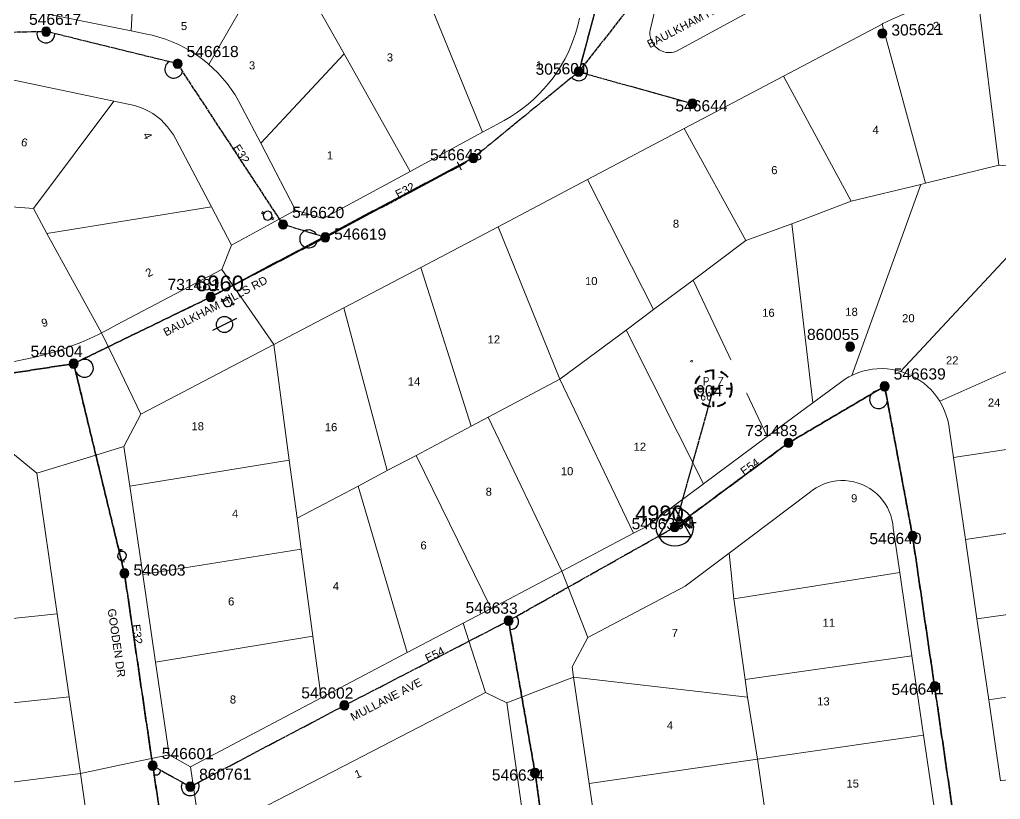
# Model space of a CAD drawing. Header units: metres. Extents: x 311460 to 313373, y 6261260 to 6263889.
# Drawn here: x 312324.6 to 312543.7, y 6262217.7 to 6262392.1 of the extents above; entities that cross this region are included whole.
import ezdxf
from ezdxf.enums import TextEntityAlignment as Align

# ---------------------------------------------------------------- set-up
doc = ezdxf.new("R2010")
doc.units = ezdxf.units.M
doc.linetypes.add('Cable Exist OH', pattern=[1, 1, 0])
doc.linetypes.add('Dash', pattern=[5, 3, -2])
doc.layers.get('0').update_dxf_attribs({"color": 6})
doc.layers.add('Cadastre Land Parcels_SP_EXT', color=9, linetype='Continuous', lineweight=5)
doc.layers.add('Cadastre Roads_SP_EXT', color=9, linetype='Continuous', lineweight=5)
for name, color, linetype in [('Equip_LV_EXT', 7, 'Continuous'), ('Equip_SL_EXT', 7, 'Continuous'), ('Equip_SP_HV_EXT', 7, 'Continuous'), ('Equip_SP_LV_EXT', 7, 'Continuous'), ('Mains_HV_EXT', 7, 'Continuous'), ('Mains_LV_EXT', 7, 'Continuous'), ('Mains_SL_EXT', 7, 'Continuous'), ('OH_Details_SP_MISC', 7, 'Continuous'), ('Sub_SP_TR_HV_LV_EXT', 7, 'Continuous'), ('SupportsOH_SP_TR_HV_LV_SL_EXT', 7, 'Continuous')]:
    doc.layers.add(name, color=color, linetype=linetype)
doc.layers.get('0').freeze()
doc.styles.add('HVSW_LABEL', font='arial.ttf')
doc.styles.add('IESYMBOL1', font='isocp.shx')
doc.styles.add('POLE_LABEL', font='arial.ttf')
doc.styles.add('SLCP_LABEL', font='arial.ttf', dxfattribs={"height": 3.5})
doc.styles.get("Standard").update_dxf_attribs({"font": 'arial.ttf'})

# ---------------------------------------------------------------- blocks, each defined once
blk = doc.blocks.new('SUB_POLE_EXT')
blk.add_wipeout([(0, 4.22), (0.42, 4.2), (0.83, 4.14), (1.21, 4.05), (1.62, 3.9), (1.99, 3.72), (2.35, 3.51), (2.68, 3.26), (2.99, 2.99), (3.28, 2.66), (3.52, 2.34), (3.76, 1.92), (3.9, 1.62), (4.04, 1.23), (4.18, 0.63), (4.22, 0), (4.18, -0.61), (4.06, -1.15), (3.9, -1.62), (3.58, -2.24), (3.22, -2.73), (2.97, -3.01), (2.68, -3.26), (2.36, -3.5), (2, -3.72), (1.64, -3.89), (1.25, -4.03), (0.82, -4.14), (0.42, -4.2), (0, -4.22), (-0.41, -4.2), (-0.8, -4.15), (-1.21, -4.05), (-1.62, -3.9), (-1.99, -3.73), (-2.35, -3.51), (-2.68, -3.26), (-2.96, -3.02), (-3.23, -2.72), (-3.51, -2.35), (-3.71, -2.01), (-3.91, -1.6), (-4.05, -1.21), (-4.16, -0.76), (-4.22, -0.14), (-4.21, 0.39), (-4.14, 0.83), (-4.03, 1.27), (-3.9, 1.63), (-3.71, 2.02), (-3.5, 2.37), (-3.28, 2.67), (-2.99, 2.99), (-2.68, 3.27), (-2.33, 3.52), (-1.98, 3.73), (-1.63, 3.9), (-1.2, 4.05), (-0.78, 4.15), (-0.4, 4.21)])
blk.add_line((2.16, 0.48), (2.16, 0.48, 0))
blk.add_lwpolyline([(-4.22, 0, 1), (4.22, 0, 1)], format="xyb", close=True)
blk.add_lwpolyline([(2.14, 0.52), (0, 4.22), (-3.66, -2.11), (3.66, -2.11)], close=True)
for tag, height, flags, p in [('ASSET_NUM', 3.5, 8, (2, 2)), ('STREET_CODE', 0.2, 9, (1.5, 0)), ('CONSTRUCTED_VOLTAGE', 0.2, 9, (1.5, -0.2)), ('OPERATING_VOLTAGE', 0.2, 9, (1.5, -0.6)), ('OPERATED_BY', 0.2, 9, (1.5, -0.8)), ('ORIENTATION', 0.2, 9, (1.5, -1.2)), ('OWNED_BY', 0.2, 9, (1.5, -1.4)), ('SECONDARY_VOLTAGE', 0.2, 9, (1.5, -1.6)), ('STATE', 0.2, 9, (1.5, -1.8)), ('SUBSTATION_TYPE', 0.2, 9, (1.5, -2)), ('NO_PHASES', 0.2, 9, (1.5, -0.4)), ('MAINTAINED_BY', 0.2, 9, (1.5, -1)), ('USAGE', 0.2, 9, (1.5, -2.2)), ('STREETNAME', 0.2, 9, (1.5, -2.8)), ('SUBURB', 0.2, 9, (1.5, -3)), ('Z', 0.2, 1, (1.5, -3.4)), ('LEGEND', 0.2, 9, (1.5, -2.4)), ('LOCATION', 0.2, 9, (1.5, -2.6)), ('NOTES', 0.2, 9, (1.5, -3.2))]:
    blk.add_attdef(tag, text='', height=height, dxfattribs=dict(flags=flags)).set_placement(p, align=Align.MIDDLE_LEFT)
blk = doc.blocks.new('LV_OH_LINKS_OPEN_EXT')
for p, q in [((-0.17, 4.97), (-0.17, 5.46)), ((0.17, 4.97), (0.17, 5.46)), ((-0.17, 3), (-0.17, 2.5)), ((0.17, 3), (0.17, 2.5))]:
    blk.add_line(p, q)
blk.add_lwpolyline([(0, 2.99, 1), (0, 4.98, 1)], format="xyb", close=True)
at = {"flags": 9}
for tag, p in [('ACTUAL_STATUS', (0, 0)), ('CONSTRUCTED_VOLTAGE', (0, -0.2)), ('OPERATING_VOLTAGE', (0, -0.6)), ('ORIENTATION', (0, -0.8)), ('OWNED_BY', (0, -1)), ('STATE', (0, -1.2)), ('SWITCH_TYPE', (0, -1.4)), ('NO_PHASES', (0, -0.4)), ('USAGE', (0, -1.6)), ('LEGEND', (0, -1.8)), ('NOTES', (0, -2))]:
    blk.add_attdef(tag, text='', height=0.2, dxfattribs=at).set_placement(p, align=Align.MIDDLE_LEFT)
at = {"flags": 1}
blk.add_attdef('Z', (0, 0), '', height=0.2, dxfattribs=at)
blk = doc.blocks.new('LV_OH_LINKS_DISTFUSE_EXT')
for p, q in [((0, 0), (0.96, 0)), ((3.84, 0), (4.8, 0))]:
    blk.add_line(p, q)
blk.add_lwpolyline([(3.84, -1.2), (3.84, 1.2), (0.96, -1.2), (0.96, 1.2)], close=True)
at = {"flags": 9}
for tag, p in [('ACTUAL_STATUS', (0, 0)), ('CONSTRUCTED_VOLTAGE', (0, -0.2)), ('OPERATING_VOLTAGE', (0, -0.6)), ('ORIENTATION', (0, -0.8)), ('OWNED_BY', (0, -1)), ('STATE', (0, -1.2)), ('SWITCH_TYPE', (0, -1.4)), ('NO_PHASES', (0, -0.4)), ('USAGE', (0, -1.6)), ('NOTES', (0, -1.8))]:
    blk.add_attdef(tag, text='', height=0.2, dxfattribs=at).set_placement(p, align=Align.MIDDLE_LEFT)
at = {"flags": 1}
blk.add_attdef('Z', (0, 0), '', height=0.2, dxfattribs=at)
blk = doc.blocks.new('POLE_EXT')
blk.add_hatch(color=256).paths.add_polyline_path([(-1, 0, 1), (1, 0, 1)])
blk.add_lwpolyline([(-1, 0, 1), (1, 0, 1)], format="xyb", close=True)
for tag, height, flags, p in [('pNumber', 2.5, 8, (-17.84, 2.07)), ('OWNED_BY', 0.2, 9, (1.35, -0.4)), ('SPECIAL_USE', 0.2, 9, (1.35, -0.8)), ('STATE', 0.2, 9, (1.35, -1)), ('cLV', 0.2, 9, (1.35, -1.4)), ('hDepth', 0.2, 9, (1.35, -1.6)), ('hDia', 0.2, 9, (1.35, -1.8)), ('cHV', 0.2, 9, (1.35, -2)), ('PARENT', 0.2, 9, (1.35, -0.6)), ('USAGE', 0.2, 9, (1.35, -1.2)), ('LBRACKET', 0.2, 9, (1.35, -2.2)), ('cLinedev', 0.2, 9, (1.35, -3.4)), ('pExisting', 0.2, 9, (1.35, -3.8)), ('pFooting', 0.2, 9, (1.35, -4.4)), ('LExisting', 0.2, 9, (1.35, -2.4)), ('LANTNUMBER', 0.2, 9, (1.35, -2.6)), ('LOther', 0.2, 9, (1.35, -2.8)), ('LRemove', 0.2, 9, (1.35, -3)), ('LEGEND', 0.2, 9, (1.35, -3.2)), ('LOCATION', 0.2, 9, (1.35, -3.6)), ('PFNUMBER', 0.2, 9, (1.35, -4)), ('NEWPFNUMBER', 0.2, 9, (1.35, -4.2)), ('pNew', 0.2, 9, (1.35, -4.6)), ('pRelocate', 0.2, 9, (1.35, -5)), ('pRemove', 0.2, 9, (1.35, -5.2)), ('pReplace', 0.2, 9, (1.35, -5.4)), ('pStay', 0.2, 9, (1.35, -5.6)), ('pType', 0.2, 9, (1.35, -5.8)), ('cspan', 0.2, 9, (1.35, -6)), ('STREETNAME', 0.2, 9, (1.35, -6.2)), ('SUBURB', 0.2, 9, (1.35, -6.4)), ('NOTES', 0.2, 9, (1.35, -6.6)), ('OPERATED_BY', 0.2, 9, (1.36, -7.01)), ('MAINTAINED_BY', 0.2, 9, (1.36, -6.81))]:
    blk.add_attdef(tag, text='', height=height, dxfattribs=dict(flags=flags)).set_placement(p, align=Align.MIDDLE_LEFT)
at = {"style": 'POLE_LABEL'}
for tag, height, flags, p in [('ASSET_NUM', 2.5, 8, (2, 2)), ('STRUCTURE_PLANT_NUMBER', 0.2, 9, (1.35, 0.03)), ('STREET_CODE', 0.2, 9, (1.35, -0.2))]:
    blk.add_attdef(tag, text='', height=height, dxfattribs=dict(at, flags=flags)).set_placement(p, align=Align.MIDDLE_LEFT)
at = {"flags": 1}
blk.add_attdef('Z', (1.35, -7.33), '', height=0.2, dxfattribs=at)
blk = doc.blocks.new('HV_ABS_CLOSED_EXT')
blk.add_line((-3, 6.87), (3, 6.87))
blk.add_circle((0, 6.87), 1.8)
at = {"style": 'HVSW_LABEL'}
for tag, height, flags, p in [('ASSET_NUM', 3.5, 8, (2, 2)), ('STREET_CODE', 0.2, 9, (0, -0.2))]:
    blk.add_attdef(tag, text='', height=height, dxfattribs=dict(at, flags=flags)).set_placement(p, align=Align.MIDDLE_LEFT)
at = {"flags": 1}
blk.add_attdef('Z', (0, 0), '', height=0.2, dxfattribs=at)
at = {"flags": 9}
for tag, p in [('ACTUAL_STATUS', (0, -0.4)), ('CONSTRUCTED_VOLTAGE', (0, -0.6)), ('OPERATING_VOLTAGE', (0, -1)), ('ORIENTATION', (0, -1.2)), ('OWNED_BY', (0, -1.4)), ('STATE', (0, -1.6)), ('SWITCH_TYPE', (0, -1.8)), ('NO_PHASES', (0, -0.8)), ('USAGE', (0, -2)), ('LEGEND', (0, -2.2)), ('STREETNAME', (0, -2.6)), ('SUBURB', (0, -2.8)), ('LOCATION', (0, -2.4)), ('NOTES', (0, -3))]:
    blk.add_attdef(tag, text='', height=0.2, dxfattribs=at).set_placement(p, align=Align.MIDDLE_LEFT)
blk = doc.blocks.new('End Shackle_EXT')
at = {"flags": 9}
blk.add_attdef('NOTES', text='', height=0.2, dxfattribs=at).set_placement((0, -1.6), align=Align.MIDDLE_LEFT)
blk.add_wipeout([(0, 0.25), (1.81, 0.25), (1.82, -0.25), (0, -0.25)])
blk.add_line((1.81, -1), (1.81, 1))
at = {"flags": 1}
blk.add_attdef('Z', (0, 0), '', height=0.2, dxfattribs=at)
at = {"flags": 9}
for tag, p in [('CONNECTOR_TYPE', (0, 0)), ('CONSTRUCTED_VOLTAGE', (0, -0.2)), ('OPERATING_VOLTAGE', (0, -0.6)), ('ORIENTATION', (0, -0.8)), ('OWNED_BY', (0, -1)), ('STATE', (0, -1.2)), ('NO_PHASES', (0, -0.4)), ('USAGE', (0, -1.4))]:
    blk.add_attdef(tag, text='', height=0.2, dxfattribs=at).set_placement(p, align=Align.MIDDLE_LEFT)
blk = doc.blocks.new('SLCP_ZELL_EXT')
blk.add_wipeout([(-0.24, 7.5), (-0.71, 7.47), (-1.17, 7.41), (-1.64, 7.32), (-2.09, 7.21), (-2.54, 7.06), (-2.98, 6.89), (-3.41, 6.69), (-3.82, 6.46), (-4.22, 6.21), (-4.6, 5.93), (-4.96, 5.63), (-5.31, 5.31), (-5.63, 4.96), (-5.93, 4.6), (-6.21, 4.22), (-6.46, 3.82), (-6.69, 3.41), (-6.89, 2.98), (-7.06, 2.54), (-7.21, 2.09), (-7.32, 1.64), (-7.41, 1.17), (-7.47, 0.71), (-7.5, 0.24), (-7.5, -0.24), (-7.47, -0.71), (-7.41, -1.17), (-7.32, -1.64), (-7.21, -2.09), (-7.06, -2.54), (-6.89, -2.98), (-6.69, -3.41), (-6.46, -3.82), (-6.21, -4.22), (-5.93, -4.6), (-5.63, -4.96), (-5.31, -5.31), (-4.96, -5.63), (-4.6, -5.93), (-4.22, -6.21), (-3.82, -6.46), (-3.41, -6.69), (-2.98, -6.89), (-2.54, -7.06), (-2.09, -7.21), (-1.64, -7.32), (-1.17, -7.41), (-0.71, -7.47), (-0.24, -7.5), (0.24, -7.5), (0.71, -7.47), (1.17, -7.41), (1.64, -7.32), (2.09, -7.21), (2.54, -7.06), (2.98, -6.89), (3.41, -6.69), (3.82, -6.46), (4.22, -6.21), (4.6, -5.93), (4.96, -5.63), (5.31, -5.31), (5.63, -4.96), (5.93, -4.6), (6.21, -4.22), (6.46, -3.82), (6.69, -3.41), (6.89, -2.98), (7.06, -2.54), (7.21, -2.09), (7.32, -1.64), (7.41, -1.17), (7.47, -0.71), (7.5, -0.24), (7.5, 0.24), (7.47, 0.71), (7.41, 1.17), (7.32, 1.64), (7.21, 2.09), (7.06, 2.54), (6.89, 2.98), (6.69, 3.41), (6.46, 3.82), (6.21, 4.22), (5.93, 4.6), (5.63, 4.96), (5.31, 5.31), (4.96, 5.63), (4.6, 5.93), (4.22, 6.21), (3.82, 6.46), (3.41, 6.69), (2.98, 6.89), (2.54, 7.06), (2.09, 7.21), (1.64, 7.32), (1.17, 7.41), (0.71, 7.47), (0.24, 7.5)])
at = {"linetype": 'Dash', "lineweight": 40, "ltscale": 0.7}
for p, q in [((0, 4.11), (0, -4.11)), ((-4.11, 0), (4.11, 0))]:
    blk.add_line(p, q, dxfattribs=at)
blk.add_circle((0, 0), 4.11, dxfattribs=at)
at = {"lineweight": 40, "style": 'IESYMBOL1'}
for s, p in [('P', (-1.6, 0)), ('Z', (1.7, 0)), ('60', (-1.61, -3.31))]:
    blk.add_text(s, height=2, dxfattribs=at).set_placement(p, align=Align.BOTTOM_CENTER)
at = {"style": 'SLCP_LABEL'}
for tag, height, flags, p in [('ASSET_NUM', 2.5, 8, (2, 2)), ('STREET_CODE', 0.2, 9, (0, -0.2))]:
    blk.add_attdef(tag, text='', height=height, dxfattribs=dict(at, flags=flags)).set_placement(p, align=Align.MIDDLE_LEFT)
at = {"flags": 1}
blk.add_attdef('Z', (0, 0), '', height=0.2, dxfattribs=at)
at = {"flags": 9}
for tag, p in [('CONSTRUCTED_VOLTAGE', (0, -0.4)), ('CONTROL_TYPE', (0, -0.6)), ('OPERATING_VOLTAGE', (0, -1)), ('ORIENTATION', (0, -1.2)), ('OWNED_BY', (0, -1.4)), ('STATE', (0, -2)), ('NO_PHASES', (0, -0.8)), ('USAGE', (0, -1.6)), ('LOCATION', (0, -1.8)), ('NOTES', (0, -2.2))]:
    blk.add_attdef(tag, text='', height=0.2, dxfattribs=at).set_placement(p, align=Align.MIDDLE_LEFT)

msp = doc.modelspace()

# ---------------------------------------------------------------- linework, layer by layer
at = {"layer": 'Cadastre Land Parcels_SP_EXT', "linetype": 'Continuous'}
for points in [[(312332.45, 6262421.72), (312325.91, 6262422.81), (312324.62, 6262394.59), (312349.5, 6262389.55), (312351.02, 6262417.24), (312332.45, 6262421.72)], [(312382.65, 6262409.57), (312351.02, 6262417.24), (312349.5, 6262389.55), (312352.65, 6262388.91), (312354.2, 6262388.58), (312355.71, 6262388.18), (312357.19, 6262387.7), (312358.65, 6262387.14), (312360.08, 6262386.51), (312361.47, 6262385.8), (312362.82, 6262385.03), (312364.13, 6262384.18), (312365.4, 6262383.27), (312366.61, 6262382.29), (312366.85, 6262382.08), (312382.65, 6262409.57)], [(312378.44, 6262364.43), (312397.1, 6262384.43), (312390.81, 6262395.43), (312382.65, 6262409.57), (312366.85, 6262382.08), (312367.78, 6262381.25), (312368.89, 6262380.15), (312369.94, 6262379), (312370.93, 6262377.79), (312371.86, 6262376.54), (312372.71, 6262375.23), (312373.51, 6262373.89), (312374.23, 6262372.5), (312378.44, 6262364.43)], [(312427.99, 6262366.89), (312416.15, 6262395.88), (312395.83, 6262395.53), (312390.81, 6262395.43), (312397.1, 6262384.43), (312411.86, 6262358.14), (312427.99, 6262366.89)], [(312543.38, 6262359.53), (312538.72, 6262397.35), (312538.04, 6262397.29), (312535.89, 6262397.03), (312533.77, 6262396.7), (312531.65, 6262396.28), (312529.55, 6262395.78), (312527.47, 6262395.21), (312525.42, 6262394.56), (312523.39, 6262393.83), (312521.39, 6262393.02), (312519.42, 6262392.14), (312517.49, 6262391.18), (312517.31, 6262391.07), (312527.01, 6262355.51), (312543.38, 6262359.53)], [(312557.31, 6262395.98), (312555.2, 6262396.43), (312553.08, 6262396.82), (312550.95, 6262397.13), (312548.8, 6262397.36), (312546.65, 6262397.51), (312544.49, 6262397.58), (312542.34, 6262397.56), (312540.19, 6262397.47), (312538.72, 6262397.35), (312543.38, 6262359.53), (312562.88, 6262357.89), (312557.31, 6262395.98)], [(312527.01, 6262355.51), (312517.31, 6262391.07), (312495.26, 6262379.44), (312510.36, 6262351.45), (312525.94, 6262355.24), (312527.01, 6262355.51)], [(312411.86, 6262358.14), (312397.1, 6262384.43), (312378.44, 6262364.43), (312386.23, 6262349.51), (312392.42, 6262347.61), (312411.86, 6262358.14)], [(312345.64, 6262373.85), (312311.88, 6262380.95), (312313.92, 6262350.92), (312327.65, 6262349.85), (312345.64, 6262373.85)], [(312510.36, 6262351.45), (312495.26, 6262379.44), (312473.06, 6262367.7), (312486.83, 6262342.66), (312497.1, 6262346.39), (312510.36, 6262351.45)], [(312367.42, 6262350.2), (312359.45, 6262365.33), (312358.92, 6262366.31), (312358.31, 6262367.24), (312357.63, 6262368.12), (312356.89, 6262368.95), (312356.09, 6262369.72), (312355.23, 6262370.42), (312354.32, 6262371.06), (312353.36, 6262371.62), (312352.36, 6262372.11), (312351.33, 6262372.52), (312350.27, 6262372.86), (312349.19, 6262373.1), (312345.64, 6262373.85), (312327.65, 6262349.85), (312330.68, 6262344.27), (312367.42, 6262350.2)], [(312475.1, 6262333.85), (312486.83, 6262342.66), (312473.06, 6262367.7), (312451.49, 6262356.3), (312466.23, 6262327.25), (312475.1, 6262333.85)], [(312562.88, 6262357.89), (312543.38, 6262359.53), (312527.01, 6262355.51), (312525.94, 6262355.24), (312510.56, 6262312.53), (312510.87, 6262312.69), (312511.9, 6262313.11), (312512.95, 6262313.45), (312514.03, 6262313.72), (312515.13, 6262313.91), (312516.23, 6262314.02), (312517.35, 6262314.05), (312518.46, 6262313.99), (312519.56, 6262313.86), (312520.65, 6262313.64), (312521.43, 6262313.43), (312562.88, 6262357.89)], [(312567.76, 6262323.48), (312562.88, 6262357.89), (312521.43, 6262313.43), (312521.72, 6262313.35), (312522.77, 6262312.98), (312523.79, 6262312.53), (312524.77, 6262312.01), (312525.72, 6262311.42), (312526.61, 6262310.77), (312527.46, 6262310.05), (312528.25, 6262309.27), (312528.98, 6262308.43), (312529.65, 6262307.54), (312530.17, 6262306.74), (312567.76, 6262323.48)], [(312466.23, 6262327.25), (312451.49, 6262356.3), (312431.49, 6262345.74), (312445.25, 6262311.67), (312460.1, 6262322.67), (312466.23, 6262327.25)], [(312510.56, 6262312.53), (312525.94, 6262355.24), (312510.36, 6262351.45), (312497.1, 6262346.39), (312501.85, 6262306.4), (312507.99, 6262310.95), (312508.92, 6262311.62), (312509.87, 6262312.19), (312510.56, 6262312.53)], [(312327.65, 6262349.85), (312313.92, 6262350.92), (312317.82, 6262315.02), (312319.44, 6262315.17), (312321.59, 6262315.41), (312323.73, 6262315.74), (312325.86, 6262316.13), (312327.98, 6262316.59), (312330.08, 6262317.11), (312332.16, 6262317.71), (312334.22, 6262318.38), (312336.25, 6262319.11), (312338.26, 6262319.91), (312340.25, 6262320.78), (312342.2, 6262321.71), (312342.84, 6262322.04), (312330.68, 6262344.27), (312327.65, 6262349.85)], [(312371.93, 6262341.65), (312367.42, 6262350.2), (312330.68, 6262344.27), (312342.84, 6262322.04), (312344.21, 6262322.73), (312346.24, 6262323.83), (312369.72, 6262336.22), (312371.93, 6262341.65)], [(312445.25, 6262311.67), (312431.49, 6262345.74), (312414.2, 6262336.66), (312425.45, 6262301.16), (312429.29, 6262303.18), (312445.25, 6262311.67)], [(312501.85, 6262306.4), (312497.1, 6262346.39), (312486.83, 6262342.66), (312475.1, 6262333.85), (312491.65, 6262298.84), (312501.85, 6262306.4)], [(312406.71, 6262291.26), (312413.17, 6262294.64), (312425.45, 6262301.16), (312414.2, 6262336.66), (312397, 6262327.63), (312406.71, 6262291.26)], [(312491.65, 6262298.84), (312475.1, 6262333.85), (312466.23, 6262327.25), (312460.1, 6262322.67), (312477.41, 6262288.28), (312491.65, 6262298.84)], [(312400.19, 6262287.78), (312406.71, 6262291.26), (312397, 6262327.63), (312381.36, 6262319.46), (312384.8, 6262293.59), (312386.57, 6262280.62), (312400.19, 6262287.78)], [(312568.63, 6262317.66), (312567.76, 6262323.48), (312530.17, 6262306.74), (312530.26, 6262306.61), (312530.79, 6262305.63), (312531.25, 6262304.62), (312531.64, 6262303.58), (312531.95, 6262302.51), (312532.18, 6262301.42), (312532.33, 6262300.32), (312533.23, 6262294.16), (312571.15, 6262299.95), (312568.63, 6262317.66)], [(312384.8, 6262293.59), (312381.36, 6262319.46), (312351.63, 6262303.88), (312347.85, 6262296.64), (312349.17, 6262287.74), (312384.8, 6262293.59)], [(312445.71, 6262268.75), (312429.29, 6262303.18), (312425.45, 6262301.16), (312413.17, 6262294.64), (312429.93, 6262260.44), (312445.71, 6262268.75)], [(312535.9, 6262275.86), (312573.82, 6262281.47), (312571.66, 6262296.68), (312571.15, 6262299.95), (312533.23, 6262294.16), (312535.9, 6262275.86)], [(312328.38, 6262290.68), (312323.09, 6262295.09), (312315.13, 6262294.21), (312306.54, 6262256.45), (312332.96, 6262259.19), (312328.38, 6262290.68)], [(312352.07, 6262268.04), (312387.49, 6262273.66), (312386.57, 6262280.62), (312384.8, 6262293.59), (312349.17, 6262287.74), (312352.07, 6262268.04)], [(312429.93, 6262260.44), (312413.17, 6262294.64), (312406.71, 6262291.26), (312400.19, 6262287.78), (312411.16, 6262250.55), (312423.65, 6262257.13), (312429.93, 6262260.44)], [(312521.24, 6262268.43), (312519.79, 6262278.36), (312519.69, 6262279.33), (312519.51, 6262280.28), (312519.24, 6262281.22), (312518.9, 6262282.12), (312518.48, 6262283), (312517.99, 6262283.84), (312517.42, 6262284.63), (312516.79, 6262285.37), (312516.11, 6262286.06), (312515.36, 6262286.68), (312514.57, 6262287.24), (312513.73, 6262287.72), (312512.85, 6262288.14), (312511.94, 6262288.47), (312511, 6262288.73), (312510.04, 6262288.91), (312509.08, 6262289.01), (312508.11, 6262289.02), (312507.14, 6262288.95), (312506.18, 6262288.8), (312505.24, 6262288.56), (312504.32, 6262288.25), (312503.43, 6262287.85), (312502.58, 6262287.39), (312501.77, 6262286.85), (312501, 6262286.25), (312483.11, 6262272.8), (312484.14, 6262262.56), (312521.24, 6262268.43)], [(312411.16, 6262250.55), (312400.19, 6262287.78), (312386.57, 6262280.62), (312387.49, 6262273.66), (312390.07, 6262254.26), (312391.95, 6262240.43), (312411.16, 6262250.55)], [(312574.56, 6262276.39), (312573.82, 6262281.47), (312535.9, 6262275.86), (312538.5, 6262258.08), (312576.42, 6262263.43), (312574.56, 6262276.39)], [(312354.95, 6262248.41), (312390.07, 6262254.26), (312387.49, 6262273.66), (312352.07, 6262268.04), (312354.95, 6262248.41)], [(312484.14, 6262262.56), (312483.11, 6262272.8), (312473.28, 6262265.41), (312451.53, 6262253.96), (312448.01, 6262247.39), (312448.36, 6262245.05), (312487.2, 6262240.62), (312486.71, 6262244.54), (312484.14, 6262262.56)], [(312523.95, 6262249.83), (312521.24, 6262268.43), (312484.14, 6262262.56), (312486.71, 6262244.54), (312523.95, 6262249.83)], [(312576.96, 6262259.73), (312576.42, 6262263.43), (312538.5, 6262258.08), (312541.15, 6262239.96), (312578.95, 6262245.77), (312576.96, 6262259.73)], [(312335.65, 6262240.69), (312332.96, 6262259.19), (312306.54, 6262256.45), (312294.89, 6262255.36), (312294.99, 6262249.8), (312297.09, 6262236.53), (312335.65, 6262240.69)], [(312391.95, 6262240.43), (312390.07, 6262254.26), (312354.95, 6262248.41), (312357.99, 6262227.71), (312362.75, 6262225.04), (312391.95, 6262240.43)], [(312526.58, 6262232.06), (312523.95, 6262249.83), (312486.71, 6262244.54), (312487.2, 6262240.62), (312489.46, 6262226.71), (312526.58, 6262232.06)], [(312487.2, 6262240.62), (312448.36, 6262245.05), (312451.84, 6262221.28), (312489.46, 6262226.71), (312487.2, 6262240.62)], [(312579.23, 6262244), (312578.95, 6262245.77), (312541.15, 6262239.96), (312543.79, 6262221.88), (312581.61, 6262227.31), (312579.23, 6262244)], [(312338.14, 6262223.54), (312335.65, 6262240.69), (312297.09, 6262236.53), (312297.99, 6262230.37), (312299.78, 6262218.69), (312338.14, 6262223.54)], [(312401.24, 6262196.04), (312417.67, 6262198.27), (312438.9, 6262201.16), (312433.47, 6262239.33), (312428.7, 6262241.61), (312420.26, 6262237.25), (312396.92, 6262225.19), (312365.17, 6262208.78), (312361.97, 6262201.97), (312362.13, 6262200.87), (312401.61, 6262193.01), (312401.24, 6262196.04)], [(312492.07, 6262208.77), (312529.21, 6262213.97), (312526.58, 6262232.06), (312489.46, 6262226.71), (312492.07, 6262208.77)], [(312454.44, 6262203.47), (312492.07, 6262208.77), (312489.46, 6262226.71), (312451.84, 6262221.28), (312454.44, 6262203.47)], [(312340.8, 6262205.19), (312338.14, 6262223.54), (312299.78, 6262218.69), (312300.64, 6262212.77), (312302.47, 6262200.84), (312340.8, 6262205.19)]]:
    msp.add_lwpolyline(points, close=True, dxfattribs=at)
for points in [[(312470.49, 6262411.07), (312465.61, 6262390.35), (312465.48, 6262389.79), (312465.41, 6262389.22), (312465.43, 6262388.65), (312465.52, 6262388.08), (312465.68, 6262387.53), (312465.92, 6262387), (312466.22, 6262386.52), (312466.58, 6262386.07), (312467, 6262385.68), (312467.47, 6262385.35), (312467.98, 6262385.08), (312468.52, 6262384.88), (312469.08, 6262384.75), (312469.65, 6262384.7), (312470.22, 6262384.72), (312470.79, 6262384.82), (312471.34, 6262384.99), (312503.07, 6262402.32)], [(312416.15, 6262395.88), (312427.99, 6262366.89), (312431.35, 6262368.71), (312432.82, 6262369.51), (312434.23, 6262370.33), (312435.59, 6262371.22), (312436.92, 6262372.17), (312438.19, 6262373.18), (312439.42, 6262374.25), (312440.59, 6262375.38), (312441.71, 6262376.57), (312442.77, 6262377.8), (312443.77, 6262379.09), (312444.7, 6262380.42), (312445.57, 6262381.8), (312446.38, 6262383.22), (312447.11, 6262384.67), (312447.78, 6262386.16), (312448.37, 6262387.67), (312448.89, 6262389.22), (312449.34, 6262390.78), (312449.71, 6262392.37)]]:
    msp.add_lwpolyline(points, dxfattribs=at)
at = {"layer": 'Cadastre Roads_SP_EXT', "linetype": 'Continuous'}
for points in [[(312311.88, 6262380.95), (312345.64, 6262373.85), (312349.19, 6262373.1), (312350.27, 6262372.86), (312351.33, 6262372.52), (312352.36, 6262372.11), (312353.36, 6262371.62), (312354.32, 6262371.06), (312355.23, 6262370.42), (312356.09, 6262369.72), (312356.89, 6262368.95), (312357.63, 6262368.12), (312358.31, 6262367.24), (312358.92, 6262366.31), (312359.45, 6262365.33), (312367.42, 6262350.2), (312371.93, 6262341.65), (312380.08, 6262346.13), (312386.23, 6262349.51), (312378.44, 6262364.43), (312374.23, 6262372.5), (312373.51, 6262373.89), (312372.71, 6262375.23), (312371.86, 6262376.54), (312370.93, 6262377.79), (312369.94, 6262379), (312368.89, 6262380.15), (312367.78, 6262381.25), (312366.85, 6262382.08), (312366.61, 6262382.29), (312365.4, 6262383.27), (312364.13, 6262384.18), (312362.82, 6262385.03), (312361.47, 6262385.8), (312360.08, 6262386.51), (312358.65, 6262387.14), (312357.19, 6262387.7), (312355.71, 6262388.18), (312354.2, 6262388.58), (312352.65, 6262388.91), (312349.5, 6262389.55), (312324.62, 6262394.59)], [(312467.78, 6262112.43), (312465.17, 6262130.29), (312462.47, 6262148.66), (312460.37, 6262162.88), (312459.92, 6262165.91), (312456.97, 6262186.18), (312454.44, 6262203.47), (312451.84, 6262221.28), (312451.84, 6262221.28), (312448.36, 6262245.05), (312439.77, 6262241.76), (312433.47, 6262239.33), (312438.9, 6262201.16), (312441.3, 6262184.28), (312444.19, 6262163.98), (312444.39, 6262162.56), (312446.71, 6262146.26), (312449.25, 6262128.47)]]:
    msp.add_lwpolyline(points, dxfattribs=at)
for points in [[(312381.36, 6262319.46), (312375.18, 6262328.36), (312369.72, 6262336.22), (312346.24, 6262323.83), (312344.21, 6262322.73), (312342.84, 6262322.04), (312347.08, 6262313.3), (312351.63, 6262303.88), (312381.36, 6262319.46)], [(312349.17, 6262287.74), (312347.85, 6262296.64), (312339.66, 6262294.13), (312328.38, 6262290.68), (312332.96, 6262259.19), (312335.65, 6262240.69), (312338.14, 6262223.54), (312349.7, 6262225.97), (312357.99, 6262227.71), (312354.95, 6262248.41), (312352.07, 6262268.04), (312349.17, 6262287.74)], [(312428.7, 6262241.61), (312426.23, 6262249.23), (312423.65, 6262257.13), (312411.16, 6262250.55), (312391.95, 6262240.43), (312362.75, 6262225.04), (312363.96, 6262216.88), (312365.17, 6262208.78), (312396.92, 6262225.19), (312420.26, 6262237.25), (312428.7, 6262241.61)]]:
    msp.add_lwpolyline(points, close=True, dxfattribs=at)
at = {"layer": 'Mains_HV_EXT', "linetype": 'Cable Exist OH'}
for points in [[(312367.25, 6262330.04), (312336.66, 6262315.17)], [(312336.66, 6262315.17), (312291.12, 6262308.11), (312256.02, 6262304.19), (312184.14, 6262296.23)], [(312336.66, 6262315.17), (312348, 6262268.26), (312354.32, 6262225.27)], [(312354.32, 6262225.27), (312362.69, 6262220.58), (312397.15, 6262238.74), (312433.82, 6262257.69)], [(312433.82, 6262257.69), (312439.75, 6262223.65), (312455.77, 6262111.15)], [(312354.32, 6262225.27), (312359.55, 6262190.69)]]:
    msp.add_lwpolyline(points, dxfattribs=at)
at = {"layer": 'Mains_LV_EXT', "linetype": 'Cable Exist OH'}
for points in [[(312457.42, 6262410.15), (312449.5, 6262380.42)], [(312330.5, 6262389.41), (312294.92, 6262388.53)], [(312359.87, 6262382.2), (312330.5, 6262389.41)], [(312383.45, 6262346.27), (312359.87, 6262382.2)], [(312392.85, 6262343.38), (312383.45, 6262346.27)], [(312392.85, 6262343.38), (312367.25, 6262330.04)], [(312367.25, 6262330.04), (312336.66, 6262315.17)], [(312291.12, 6262308.11), (312336.66, 6262315.17)], [(312336.66, 6262315.17), (312348, 6262268.26)], [(312517.87, 6262310.11), (312496.38, 6262297.45)], [(312524.1, 6262276.6), (312517.87, 6262310.11)], [(312529.02, 6262242.99), (312524.1, 6262276.6)], [(312348, 6262268.26), (312354.32, 6262225.27)], [(312397.15, 6262238.74), (312433.82, 6262257.69)], [(312439.75, 6262223.65), (312433.82, 6262257.69)], [(312535.59, 6262197.86), (312529.02, 6262242.99)], [(312362.69, 6262220.58), (312397.15, 6262238.74)], [(312359.55, 6262190.69), (312354.32, 6262225.27)], [(312354.32, 6262225.27), (312362.69, 6262220.58)], [(312444.15, 6262192.71), (312439.75, 6262223.65)]]:
    msp.add_lwpolyline(points, dxfattribs=at)
at = {"layer": 'Mains_LV_EXT', "linetype": 'Continuous'}
for points in [[(312328.5, 6262389.36, 1.144548), (312332.45, 6262388.93)], [(312357.93, 6262382.67, 1.468856), (312360.97, 6262380.52)], [(312447.95, 6262379.16, 1.368161), (312450.03, 6262382.35)], [(312390.94, 6262343.97, 5.06697), (312391.08, 6262342.45)], [(312337.24, 6262313.25, 2.170788), (312338.46, 6262316.04)], [(312516.14, 6262309.09, 3.16912), (312518.23, 6262308.14)], [(312434.17, 6262255.72, 0.684658), (312435.58, 6262258.64)], [(312354.62, 6262223.29, 0.591534), (312356.06, 6262224.29)], [(312360.94, 6262221.56, 1.682821), (312364.46, 6262221.51)]]:
    msp.add_lwpolyline(points, format="xyb", dxfattribs=at)
at = {"layer": 'Mains_SL_EXT', "linetype": 'Cable Exist OH'}
for points in [[(312457.42, 6262410.15), (312449.5, 6262380.42)], [(312330.5, 6262389.41), (312294.92, 6262388.53)], [(312359.87, 6262382.2), (312330.5, 6262389.41)], [(312383.45, 6262346.27), (312359.87, 6262382.2)], [(312449.5, 6262380.42), (312474.93, 6262373.31)], [(312392.85, 6262343.38), (312383.45, 6262346.27)], [(312336.66, 6262315.17), (312367.25, 6262330.04), (312392.85, 6262343.38)], [(312354.32, 6262225.27), (312348, 6262268.26), (312336.66, 6262315.17)], [(312517.87, 6262310.11), (312524.1, 6262276.6), (312529.02, 6262242.99)], [(312362.69, 6262220.58), (312397.15, 6262238.74), (312433.82, 6262257.69)], [(312433.82, 6262257.69), (312439.75, 6262223.65), (312444.15, 6262192.71)], [(312529.02, 6262242.99), (312535.59, 6262197.86), (312538.65, 6262177.21)], [(312364.61, 6262155.24), (312359.55, 6262190.69), (312354.32, 6262225.27)], [(312354.32, 6262225.27), (312362.69, 6262220.58)]]:
    msp.add_lwpolyline(points, dxfattribs=at)
at = {"layer": 'OH_Details_SP_MISC', "color": 7, "linetype": 'Continuous', "flags": 128}
msp.add_lwpolyline([(312443.17, 6262446.62), (312452.14, 6262425.37), (312457.42, 6262410.15), (312449.5, 6262380.42)], dxfattribs=at)

# ---------------------------------------------------------------- block references
at = {"layer": 'Equip_SP_HV_EXT'}
ref = msp.add_blockref('HV_ABS_CLOSED_EXT', (312367.25, 6262330.04), dxfattribs=dict(at, rotation=206.7481410310878))
ref.add_attrib('ASSET_NUM', '6960', dxfattribs={"layer": '0', "height": 3.5, "style": 'HVSW_LABEL'}).set_placement((312369.25, 6262330.29), align=Align.BOTTOM_CENTER)
at = {"layer": 'Equip_SP_LV_EXT'}
for p, rotation in [((312383.45, 6262346.27), 60.18991666024247), ((312367.25, 6262330.04), 253.284286951123), ((312348, 6262268.26), 7.948897920319148)]:
    msp.add_blockref('LV_OH_LINKS_OPEN_EXT', p, dxfattribs=dict(at, rotation=rotation))
at = {"layer": 'Sub_SP_TR_HV_LV_EXT'}
ref = msp.add_blockref('SUB_POLE_EXT', (312470.98, 6262278.63), dxfattribs=at)
ref.add_attrib('ASSET_NUM', '4990', dxfattribs={"layer": '0', "height": 3.5}).set_placement((312472.98, 6262278.88), align=Align.BOTTOM_RIGHT)
at = {"layer": 'SupportsOH_SP_TR_HV_LV_SL_EXT'}
ref = msp.add_blockref('POLE_EXT', (312330.5, 6262389.41), dxfattribs=at)
ref.add_attrib('ASSET_NUM', '546617', dxfattribs={"layer": '0', "height": 2.5, "style": 'POLE_LABEL'}).set_placement((312332.5, 6262390.16), align=Align.BOTTOM_CENTER)
ref = msp.add_blockref('POLE_EXT', (312517.37, 6262388.98), dxfattribs=at)
ref.add_attrib('ASSET_NUM', '305621', dxfattribs={"layer": '0', "height": 2.5, "rotation": 1, "style": 'POLE_LABEL'}).set_placement((312519.37, 6262389.73), align=Align.MIDDLE_LEFT)
ref = msp.add_blockref('POLE_EXT', (312359.87, 6262382.2), dxfattribs=at)
ref.add_attrib('ASSET_NUM', '546618', dxfattribs={"layer": '0', "height": 2.5, "style": 'POLE_LABEL'}).set_placement((312361.87, 6262382.95), align=Align.BOTTOM_LEFT)
ref = msp.add_blockref('POLE_EXT', (312449.5, 6262380.42), dxfattribs=at)
ref.add_attrib('ASSET_NUM', '305601', dxfattribs={"layer": '0', "height": 2.5, "rotation": 1, "style": 'POLE_LABEL'}).set_placement((312451.5, 6262381.18), align=Align.MIDDLE_RIGHT)
ref = msp.add_blockref('POLE_EXT', (312474.93, 6262373.31), dxfattribs=at)
ref.add_attrib('ASSET_NUM', '546644', dxfattribs={"layer": '0', "height": 2.5, "rotation": 0.1899, "style": 'POLE_LABEL'}).set_placement((312476.93, 6262374.06), align=Align.TOP_CENTER)
ref = msp.add_blockref('POLE_EXT', (312383.45, 6262346.27), dxfattribs=at)
ref.add_attrib('ASSET_NUM', '546620', dxfattribs={"layer": '0', "height": 2.5, "rotation": 359.647, "style": 'POLE_LABEL'}).set_placement((312385.45, 6262347.02), align=Align.BOTTOM_LEFT)
ref = msp.add_blockref('POLE_EXT', (312392.85, 6262343.38), dxfattribs=at)
ref.add_attrib('ASSET_NUM', '546619', dxfattribs={"layer": '0', "height": 2.5, "rotation": 359.9236, "style": 'POLE_LABEL'}).set_placement((312394.85, 6262344.13), align=Align.MIDDLE_LEFT)
ref = msp.add_blockref('POLE_EXT', (312367.25, 6262330.04), dxfattribs=at)
ref.add_attrib('ASSET_NUM', '731481', dxfattribs={"layer": '0', "height": 2.5, "rotation": 359.524, "style": 'POLE_LABEL'}).set_placement((312369.25, 6262330.79), align=Align.BOTTOM_RIGHT)
ref = msp.add_blockref('POLE_EXT', (312510.16, 6262318.94), dxfattribs=at)
ref.add_attrib('ASSET_NUM', '860055', dxfattribs={"layer": '0', "height": 2.5, "style": 'POLE_LABEL'}).set_placement((312512.16, 6262319.69), align=Align.BOTTOM_RIGHT)
ref = msp.add_blockref('POLE_EXT', (312336.66, 6262315.17), dxfattribs=at)
ref.add_attrib('ASSET_NUM', '546604', dxfattribs={"layer": '0', "height": 2.5, "rotation": 0.0289, "style": 'POLE_LABEL'}).set_placement((312338.66, 6262315.92), align=Align.BOTTOM_RIGHT)
ref = msp.add_blockref('POLE_EXT', (312517.87, 6262310.11), dxfattribs=at)
ref.add_attrib('ASSET_NUM', '546639', dxfattribs={"layer": '0', "height": 2.5, "style": 'POLE_LABEL'}).set_placement((312519.87, 6262310.86), align=Align.BOTTOM_LEFT)
ref = msp.add_blockref('POLE_EXT', (312524.1, 6262276.6), dxfattribs=at)
ref.add_attrib('ASSET_NUM', '546640', dxfattribs={"layer": '0', "height": 2.5, "rotation": 0.2906, "style": 'POLE_LABEL'}).set_placement((312526.1, 6262277.35), align=Align.TOP_RIGHT)
ref = msp.add_blockref('POLE_EXT', (312348, 6262268.26), dxfattribs=at)
ref.add_attrib('ASSET_NUM', '546603', dxfattribs={"layer": '0', "height": 2.5, "style": 'POLE_LABEL'}).set_placement((312350, 6262269.01), align=Align.MIDDLE_LEFT)
ref = msp.add_blockref('POLE_EXT', (312433.82, 6262257.69), dxfattribs=at)
ref.add_attrib('ASSET_NUM', '546633', dxfattribs={"layer": '0', "height": 2.5, "rotation": 359.0488, "style": 'POLE_LABEL'}).set_placement((312435.83, 6262258.44), align=Align.BOTTOM_RIGHT)
ref = msp.add_blockref('POLE_EXT', (312397.15, 6262238.74), dxfattribs=at)
ref.add_attrib('ASSET_NUM', '546602', dxfattribs={"layer": '0', "height": 2.5, "rotation": 359.5938, "style": 'POLE_LABEL'}).set_placement((312399.15, 6262239.49), align=Align.BOTTOM_RIGHT)
ref = msp.add_blockref('POLE_EXT', (312529.02, 6262242.99), dxfattribs=at)
ref.add_attrib('ASSET_NUM', '546641', dxfattribs={"layer": '0', "height": 2.5, "rotation": 0.9105, "style": 'POLE_LABEL'}).set_placement((312531.02, 6262243.74), align=Align.TOP_RIGHT)
ref = msp.add_blockref('POLE_EXT', (312354.32, 6262225.27), dxfattribs=at)
ref.add_attrib('ASSET_NUM', '546601', dxfattribs={"layer": '0', "height": 2.5, "rotation": 359.6165, "style": 'POLE_LABEL'}).set_placement((312356.32, 6262226.02), align=Align.BOTTOM_LEFT)
ref = msp.add_blockref('POLE_EXT', (312362.69, 6262220.58), dxfattribs=at)
ref.add_attrib('ASSET_NUM', '860761', dxfattribs={"layer": '0', "height": 2.5, "rotation": 0.2968, "style": 'POLE_LABEL'}).set_placement((312364.69, 6262221.33), align=Align.BOTTOM_LEFT)
ref = msp.add_blockref('POLE_EXT', (312439.75, 6262223.65), dxfattribs=at)
ref.add_attrib('ASSET_NUM', '546634', dxfattribs={"layer": '0', "height": 2.5, "rotation": 359.6203, "style": 'POLE_LABEL'}).set_placement((312441.75, 6262224.4), align=Align.TOP_RIGHT)

# ---------------------------------------------------------------- texts
at = {"layer": 'Cadastre Land Parcels_SP_EXT'}
for s, p in [('5', (312360.6, 6262389.74)), ('2', (312528.66, 6262389.77)), ('3', (312375.82, 6262380.95)), ('3', (312406.62, 6262382.72)), ('1', (312439.92, 6262380.96)), ('4', (312515.17, 6262366.54)), ('1', (312393.21, 6262360.82)), ('6', (312492.52, 6262357.53)), ('8', (312470.54, 6262345.55)), ('10', (312450.91, 6262332.73)), ('16', (312490.5, 6262325.63)), ('18', (312509.07, 6262325.85)), ('20', (312521.77, 6262324.41)), ('12', (312429.14, 6262319.68)), ('14', (312474.1, 6262314.18)), ('22', (312531.57, 6262314.99)), ('14', (312411.3, 6262310.27)), ('24', (312540.94, 6262305.56)), ('18', (312362.96, 6262300.26)), ('16', (312392.77, 6262300.06)), ('12', (312461.76, 6262295.68)), ('10', (312445.5, 6262290.21)), ('8', (312428.71, 6262285.63)), ('9', (312510.36, 6262284.16)), ('4', (312372.02, 6262280.73)), ('6', (312414.14, 6262273.63)), ('4', (312394.57, 6262264.55)), ('6', (312371.15, 6262261.09)), ('11', (312504.01, 6262256.34)), ('7', (312470.29, 6262254.04)), ('8', (312371.54, 6262239.17)), ('13', (312502.78, 6262238.75)), ('4', (312469.21, 6262233.42)), ('15', (312509.33, 6262220.38))]:
    msp.add_text(s, height=1.8, dxfattribs=at).set_placement(p)
for s, rotation, p in [('6', 348.1524, (312324.77, 6262363.89)), ('4', 297.7614, (312352.04, 6262366.33)), ('2', 27.8159, (312353.29, 6262334.42)), ('9', 15.3586, (312329.7, 6262323.29)), ('1', 22.4221, (312399.87, 6262222.34))]:
    msp.add_text(s, height=1.8, rotation=rotation, dxfattribs=at).set_placement(p)
at = {"layer": 'Cadastre Roads_SP_EXT'}
for s, rotation, p in [('BAULKHAM HILLS RD', 27.7529, (312465.38, 6262385.65)), ('BAULKHAM HILLS RD', 27.7322, (312357.28, 6262321.23)), ('GOODEN DR', 278.322, (312344.23, 6262260.25)), ('MULLANE AVE', 27.5495, (312399.08, 6262235.21))]:
    msp.add_text(s, height=1.8, rotation=rotation, dxfattribs=at).set_placement(p)
at = {"layer": 'Mains_LV_EXT'}
for s, rotation, p in [('E32', 302.147, (312372.17, 6262363.47)), ('E32', 27.1224, (312409.11, 6262352.11)), ('E54', 35.4496, (312486.44, 6262290.09)), ('E32', 277.2216, (312349.69, 6262256.77)), ('E54', 26.2203, (312415.72, 6262248.34))]:
    msp.add_text(s, height=1.8, rotation=rotation, dxfattribs=at).set_placement(p)

# ---------------------------------------------------------------- next in the draw order: linework, layer by layer
at = {"layer": 'Cadastre Land Parcels_SP_EXT', "linetype": 'Continuous'}
for points in [[(312477.41, 6262288.28), (312460.1, 6262322.67), (312445.25, 6262311.67), (312461.76, 6262277.22), (312464.28, 6262278.55), (312477.41, 6262288.28)], [(312461.76, 6262277.22), (312445.25, 6262311.67), (312429.29, 6262303.18), (312445.71, 6262268.75), (312461.76, 6262277.22)]]:
    msp.add_lwpolyline(points, close=True, dxfattribs=at)
at = {"layer": 'Cadastre Roads_SP_EXT', "linetype": 'Continuous'}
msp.add_lwpolyline([(312543.79, 6262221.88), (312541.15, 6262239.96), (312538.5, 6262258.08), (312535.9, 6262275.86), (312533.23, 6262294.16), (312532.33, 6262300.32), (312532.18, 6262301.42), (312531.95, 6262302.51), (312531.64, 6262303.58), (312531.25, 6262304.62), (312530.79, 6262305.63), (312530.26, 6262306.61), (312530.17, 6262306.74), (312529.65, 6262307.54), (312528.98, 6262308.43), (312528.25, 6262309.27), (312527.46, 6262310.05), (312526.61, 6262310.77), (312525.72, 6262311.42), (312524.77, 6262312.01), (312523.79, 6262312.53), (312522.77, 6262312.98), (312521.72, 6262313.35), (312521.43, 6262313.43), (312521.43, 6262313.43), (312520.65, 6262313.64), (312519.56, 6262313.86), (312518.46, 6262313.99), (312517.35, 6262314.05), (312516.23, 6262314.02), (312515.13, 6262313.91), (312514.03, 6262313.72), (312512.95, 6262313.45), (312511.9, 6262313.11), (312510.87, 6262312.69), (312510.56, 6262312.53), (312509.87, 6262312.19), (312508.92, 6262311.62), (312507.99, 6262310.95), (312501.85, 6262306.4), (312491.65, 6262298.84), (312477.41, 6262288.28), (312464.28, 6262278.55), (312461.76, 6262277.22), (312445.71, 6262268.75), (312448.7, 6262261.16), (312451.53, 6262253.96), (312473.28, 6262265.41), (312483.11, 6262272.8), (312501, 6262286.25), (312501.77, 6262286.85), (312502.58, 6262287.39), (312503.43, 6262287.85), (312504.32, 6262288.25), (312505.24, 6262288.56), (312506.18, 6262288.8), (312507.14, 6262288.95), (312508.11, 6262289.02), (312509.08, 6262289.01), (312510.04, 6262288.91), (312511, 6262288.73), (312511.94, 6262288.47), (312512.85, 6262288.14), (312513.73, 6262287.72), (312514.57, 6262287.24), (312515.36, 6262286.68), (312516.11, 6262286.06), (312516.79, 6262285.37), (312517.42, 6262284.63), (312517.99, 6262283.84), (312518.48, 6262283), (312518.9, 6262282.12), (312519.24, 6262281.22), (312519.51, 6262280.28), (312519.69, 6262279.33), (312519.79, 6262278.36), (312521.24, 6262268.43), (312523.95, 6262249.83), (312526.58, 6262232.06), (312529.21, 6262213.97)], dxfattribs=at)
at = {"layer": 'Mains_HV_EXT', "linetype": 'Cable Exist OH'}
msp.add_lwpolyline([(312433.82, 6262257.69), (312470.98, 6262278.63)], dxfattribs=at)
at = {"layer": 'Mains_LV_EXT', "linetype": 'Cable Exist OH'}
for points in [[(312496.38, 6262297.45), (312470.98, 6262278.63)], [(312433.82, 6262257.69), (312470.98, 6262278.63)]]:
    msp.add_lwpolyline(points, dxfattribs=at)
at = {"layer": 'Mains_SL_EXT', "linetype": 'Cable Exist OH'}
msp.add_lwpolyline([(312433.82, 6262257.69), (312470.98, 6262278.63)], dxfattribs=at)

# ---------------------------------------------------------------- next in the draw order: block references
at = {"layer": 'Equip_LV_EXT'}
for p in [(312470.57, 6262279.54), (312470.98, 6262279.63)]:
    msp.add_blockref('LV_OH_LINKS_DISTFUSE_EXT', p, dxfattribs=at)
at = {"layer": 'Mains_SL_EXT', "rotation": 206.8813946440123}
msp.add_blockref('End Shackle_EXT', (312424.42, 6262360.2), dxfattribs=at)
at = {"layer": 'SupportsOH_SP_TR_HV_LV_SL_EXT'}
ref = msp.add_blockref('POLE_EXT', (312470.98, 6262278.63), dxfattribs=at)
ref.add_attrib('ASSET_NUM', '546638', dxfattribs={"layer": '0', "height": 2.5, "style": 'POLE_LABEL'}).set_placement((312472.98, 6262279.38), align=Align.MIDDLE_RIGHT)

# ---------------------------------------------------------------- next in the draw order: linework, layer by layer
at = {"layer": 'Mains_HV_EXT', "linetype": 'Cable Exist OH'}
msp.add_lwpolyline([(312479.43, 6262418.47), (312449.5, 6262380.42), (312425.94, 6262361.14), (312367.25, 6262330.04)], dxfattribs=at)
at = {"layer": 'Mains_LV_EXT', "linetype": 'Cable Exist OH'}
for points in [[(312449.5, 6262380.42), (312425.94, 6262361.14)], [(312425.94, 6262361.14), (312392.85, 6262343.38)]]:
    msp.add_lwpolyline(points, dxfattribs=at)
at = {"layer": 'Mains_SL_EXT', "linetype": 'Cable Exist OH'}
for points in [[(312449.5, 6262380.42), (312425.94, 6262361.14)], [(312392.85, 6262343.38), (312424.42, 6262360.2)]]:
    msp.add_lwpolyline(points, dxfattribs=at)

# ---------------------------------------------------------------- next in the draw order: block references
at = {"layer": 'Equip_SL_EXT'}
ref = msp.add_blockref('SLCP_ZELL_EXT', (312479.57, 6262309.59), dxfattribs=at)
ref.add_attrib('ASSET_NUM', '904', dxfattribs={"layer": '0', "height": 2.5, "style": 'SLCP_LABEL'}).set_placement((312481.57, 6262310.34), align=Align.TOP_RIGHT)
at = {"layer": 'SupportsOH_SP_TR_HV_LV_SL_EXT'}
ref = msp.add_blockref('POLE_EXT', (312425.94, 6262361.14), dxfattribs=at)
ref.add_attrib('ASSET_NUM', '546643', dxfattribs={"layer": '0', "height": 2.5, "rotation": 0.2658, "style": 'POLE_LABEL'}).set_placement((312427.94, 6262361.89), align=Align.MIDDLE_RIGHT)

# ---------------------------------------------------------------- next in the draw order: linework, layer by layer
at = {"layer": 'Mains_SL_EXT', "linetype": 'Cable Exist OH'}
for points in [[(312470.98, 6262278.63), (312496.38, 6262297.45), (312517.87, 6262310.11)], [(312479.57, 6262309.59), (312470.98, 6262278.63)]]:
    msp.add_lwpolyline(points, dxfattribs=at)

# ---------------------------------------------------------------- next in the draw order: block references
at = {"layer": 'SupportsOH_SP_TR_HV_LV_SL_EXT'}
ref = msp.add_blockref('POLE_EXT', (312496.38, 6262297.45), dxfattribs=at)
ref.add_attrib('ASSET_NUM', '731483', dxfattribs={"layer": '0', "height": 2.5, "style": 'POLE_LABEL'}).set_placement((312498.38, 6262298.2), align=Align.BOTTOM_RIGHT)

doc.saveas('drawing.dxf')
